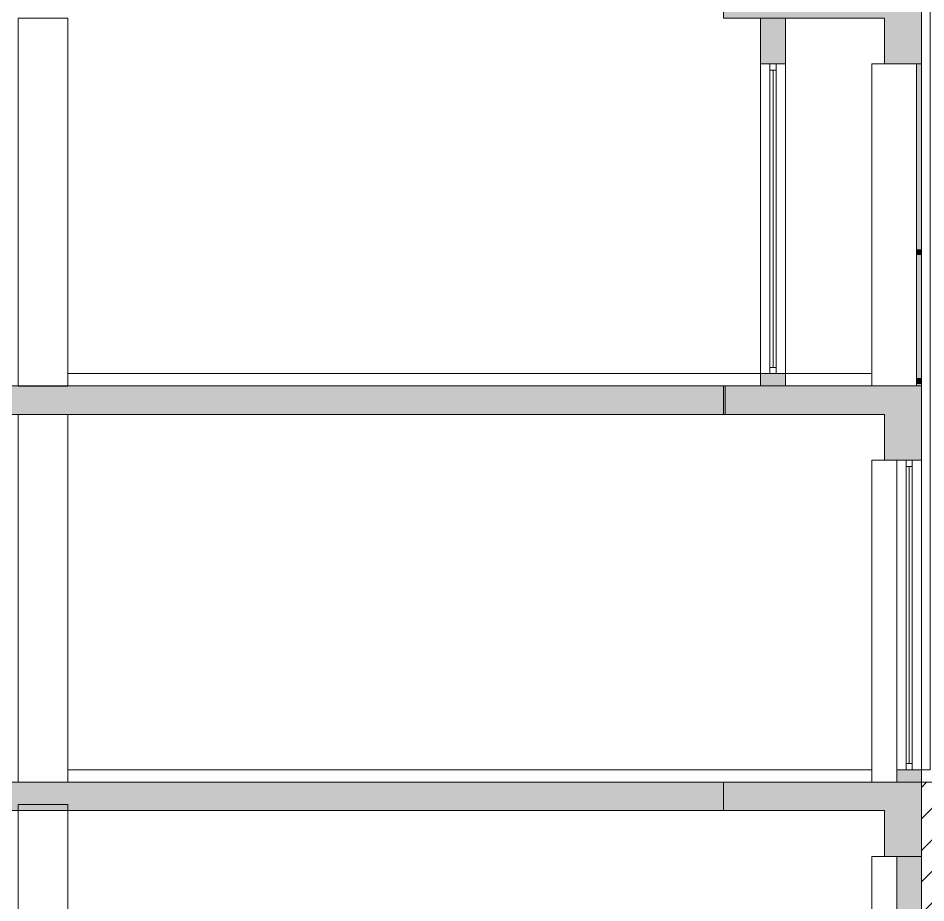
# Model space of a CAD drawing. Header units: millimetres. Extents: x 475616349 to 476941521, y 4620115302 to 4621446928.
# Drawn here: x 476618426 to 476625762, y 4620568796 to 4620575940 of the extents above; entities that cross this region are included whole.
import ezdxf

# ---------------------------------------------------------------- set-up
doc = ezdxf.new("R2010")
doc.units = ezdxf.units.MM
doc.header["$MEASUREMENT"] = 0
for name, color, linetype, lineweight in [('2D Drafting - General_Pen_No__250_Pen_No__7', 7, 'Continuous', 0), ('2D Drafting - General_Pen_No__250_Pen_No__7_Pen_No__154', 154, 'Continuous', 0), ('2D Drafting - General_Pen_No__250_Pen_No__7_Pen_No__250', 7, 'Continuous', 0), ('2D Drafting - General_Pen_No__250_Pen_No__7_Pen_No__7', 7, 'Continuous', 0), ('gegmebi_Pen_No__7_Pen_No__250', 7, 'Continuous', 0), ('gegmebi_Pen_No__7_Pen_No__7', 7, 'Continuous', 0), ('kar-panjara_Pen_No__7_Pen_No__250', 7, 'Continuous', 0), ('New_2D Drafting - General_Pen_No__30_Pen_No__9_Pen_No__9_Pen_No__255', 255, 'Continuous', 0), ('New_2D Drafting - General_Pen_No__30_Pen_No__9_Pen_No__9_Pen_No__7', 7, 'Continuous', 0), ('New_2D Drafting - General_Pen_No__7_Pen_No__250', 7, 'Continuous', 0), ('New_2D Drafting - General_Pen_No__7_Pen_No__7', 7, 'Continuous', 0), ('New_reg_nak_Pen_No__7', 7, 'Continuous', 0)]:
    doc.layers.add(name, color=color, linetype=linetype, lineweight=lineweight)

msp = doc.modelspace()

# ---------------------------------------------------------------- hatches: boundary and pattern name
at = {"layer": '2D Drafting - General_Pen_No__250_Pen_No__7', "linetype": 'Continuous', "lineweight": 0}
for points in [[(476624126.444, 4620576170.439), (476625526.607, 4620576170.439), (476625726.372, 4620576170.439), (476625726.372, 4620575990.432), (476625726.372, 4620575570.439), (476625426.372, 4620575570.439), (476625426.372, 4620575940.346), (476624126.444, 4620575940.346)], [(476608726.42, 4620572789.559), (476608726.42, 4620572970.44), (476624139.616, 4620572970.44), (476624139.616, 4620572740.346), (476618776.761, 4620572740.346), (476618476.344, 4620572740.346), (476609026.344, 4620572740.346), (476609026.344, 4620572370.439), (476608726.594, 4620572370.439), (476608726.654, 4620572789.559)], [(476624126.444, 4620572970.439), (476625526.607, 4620572970.439), (476625726.372, 4620572970.439), (476625726.372, 4620572790.432), (476625726.372, 4620572370.439), (476625426.372, 4620572370.439), (476625426.372, 4620572740.346), (476624126.444, 4620572740.346)], [(476624126.444, 4620569540.346), (476624126.444, 4620569770.439), (476625526.607, 4620569770.439), (476625526.607, 4620569870.469), (476625726.607, 4620569870.469), (476625726.607, 4620569770.439), (476625726.372, 4620569770.439), (476625726.372, 4620569590.432), (476625726.372, 4620569170.439), (476625426.372, 4620569170.439), (476625426.372, 4620569540.346)], [(476608726.372, 4620569540.432), (476608726.411, 4620569540.432), (476608726.411, 4620569770.439), (476609026.344, 4620569770.44), (476624126.444, 4620569770.439), (476624126.444, 4620569540.432), (476609026.344, 4620569540.432), (476609026.344, 4620569170.439), (476608726.311, 4620569170.439)]]:
    msp.add_hatch(color=7, dxfattribs=at).paths.add_polyline_path(points)
at = {"layer": '2D Drafting - General_Pen_No__250_Pen_No__7_Pen_No__154', "linetype": 'Continuous', "lineweight": 0}
msp.add_hatch(color=154, dxfattribs=at).paths.add_polyline_path([(476625726.444, 4620566620.299), (476625526.444, 4620566620.299), (476625526.444, 4620569170.439), (476625726.444, 4620569170.439)])
at = {"layer": '2D Drafting - General_Pen_No__250_Pen_No__7_Pen_No__7', "linetype": 'Continuous', "lineweight": 0}
for points in [[(476624426.423, 4620575940.346), (476624426.423, 4620575570.438), (476624626.423, 4620575570.438), (476624626.423, 4620575940.346)], [(476624426.423, 4620573070.439), (476624426.423, 4620572970.439), (476624626.423, 4620572970.439), (476624626.423, 4620573070.439)]]:
    msp.add_hatch(color=7, dxfattribs=at).paths.add_polyline_path(points)
at = {"layer": 'New_2D Drafting - General_Pen_No__30_Pen_No__9_Pen_No__9_Pen_No__255', "linetype": 'Continuous', "lineweight": 0}
for points in [[(476625686.6, 4620575570.439), (476625686.6, 4620574070.441), (476625726.607, 4620574070.441), (476625726.607, 4620575570.439)], [(476625686.6, 4620574070.441), (476625686.6, 4620574030.441), (476625726.607, 4620574030.441), (476625726.607, 4620574070.441)], [(476625686.6, 4620572970.439), (476625726.607, 4620572970.439), (476625726.607, 4620574030.441), (476625686.6, 4620574030.441)], [(476625686.6, 4620573030.439), (476625686.6, 4620572990.439), (476625726.607, 4620572990.439), (476625726.607, 4620573030.439)]]:
    msp.add_hatch(color=255, dxfattribs=at).paths.add_polyline_path(points)
at = {"layer": 'New_2D Drafting - General_Pen_No__7_Pen_No__7', "linetype": 'Continuous', "lineweight": 0}
h = msp.add_hatch(dxfattribs=at)
h.set_pattern_fill('MASONRY_BLOCK', style=0, pattern_type=2)
h.set_pattern_definition([(45, (476577134.07, 4620325125.74), (-127.27922, 127.27922), [])])
h.paths.add_polyline_path([(476602489.223, 4620566730.532), (476602489.223, 4620567470.439), (476608026.444, 4620567470.439), (476608026.444, 4620566220.299), (476625726.444, 4620566220.299), (476625726.444, 4620569490.432), (476625726.444, 4620569769.521), (476630580.823, 4620569769.521), (476630580.823, 4620569029.715), (476626437.461, 4620569029.715), (476626437.461, 4620565641.382), (476626437.461, 4620565579.86), (476607386.029, 4620565579.86), (476607386.029, 4620566730.532)])

# ---------------------------------------------------------------- linework, layer by layer
at = {"layer": '2D Drafting - General_Pen_No__250_Pen_No__7', "color": 7, "linetype": 'Continuous', "lineweight": 0, "flags": 128}
for points in [[(476624126.444, 4620576170.439), (476625526.607, 4620576170.439), (476625726.372, 4620576170.439), (476625726.372, 4620575990.432), (476625726.372, 4620575570.439), (476625426.372, 4620575570.439), (476625426.372, 4620575940.346), (476624126.444, 4620575940.346)], [(476608726.42, 4620572789.559), (476608726.42, 4620572970.44), (476624139.616, 4620572970.44), (476624139.616, 4620572740.346), (476618776.761, 4620572740.346), (476618476.344, 4620572740.346), (476609026.344, 4620572740.346), (476609026.344, 4620572370.439), (476608726.594, 4620572370.439), (476608726.654, 4620572789.559)], [(476624126.444, 4620572970.439), (476625526.607, 4620572970.439), (476625726.372, 4620572970.439), (476625726.372, 4620572790.432), (476625726.372, 4620572370.439), (476625426.372, 4620572370.439), (476625426.372, 4620572740.346), (476624126.444, 4620572740.346)], [(476624126.444, 4620569540.346), (476624126.444, 4620569770.439), (476625526.607, 4620569770.439), (476625526.607, 4620569870.469), (476625726.607, 4620569870.469), (476625726.607, 4620569770.439), (476625726.372, 4620569770.439), (476625726.372, 4620569590.432), (476625726.372, 4620569170.439), (476625426.372, 4620569170.439), (476625426.372, 4620569540.346)], [(476608726.372, 4620569540.432), (476608726.411, 4620569540.432), (476608726.411, 4620569770.439), (476609026.344, 4620569770.44), (476624126.444, 4620569770.439), (476624126.444, 4620569540.432), (476609026.344, 4620569540.432), (476609026.344, 4620569170.439), (476608726.311, 4620569170.439)]]:
    msp.add_lwpolyline(points, close=True, dxfattribs=at)
at = {"layer": '2D Drafting - General_Pen_No__250_Pen_No__7_Pen_No__250', "color": 7, "linetype": 'Continuous', "lineweight": 0, "flags": 128}
for points in [[(476624426.423, 4620575940.346), (476624426.423, 4620575570.438), (476624626.423, 4620575570.438), (476624626.423, 4620575940.346)], [(476624426.423, 4620573070.439), (476624426.423, 4620572970.439), (476624626.423, 4620572970.439), (476624626.423, 4620573070.439)]]:
    msp.add_lwpolyline(points, close=True, dxfattribs=at)
at = {"layer": '2D Drafting - General_Pen_No__250_Pen_No__7_Pen_No__7', "color": 7, "linetype": 'Continuous', "lineweight": 0, "flags": 128}
msp.add_lwpolyline([(476625726.444, 4620566620.299), (476625526.444, 4620566620.299), (476625526.444, 4620569170.439), (476625726.444, 4620569170.439)], close=True, dxfattribs=at)
at = {"layer": 'gegmebi_Pen_No__7_Pen_No__250', "color": 7, "linetype": 'Continuous', "lineweight": 0, "flags": 128}
for points in [[(476624501.585, 4620575570.438), (476624551.585, 4620575570.438), (476624551.585, 4620573070.439), (476624501.585, 4620573070.439)], [(476624501.585, 4620575520.438), (476624551.585, 4620575520.438), (476624551.585, 4620575570.438), (476624501.585, 4620575570.438)], [(476624501.585, 4620573070.439), (476624551.585, 4620573070.439), (476624551.585, 4620573120.277), (476624501.585, 4620573120.277)], [(476625326.42, 4620572970.439), (476618826.794, 4620572970.439), (476618826.794, 4620573070.439), (476625326.42, 4620573070.439)], [(476625601.607, 4620572370.469), (476625651.607, 4620572370.469), (476625651.607, 4620569870.469), (476625601.607, 4620569870.469)], [(476625601.607, 4620572320.469), (476625651.607, 4620572320.469), (476625651.607, 4620572370.469), (476625601.607, 4620572370.469)], [(476625601.607, 4620569870.469), (476625651.607, 4620569870.469), (476625651.607, 4620569920.307), (476625601.607, 4620569920.307)], [(476625326.444, 4620569770.439), (476618826.794, 4620569770.439), (476618826.794, 4620569870.439), (476625326.444, 4620569870.439)]]:
    msp.add_lwpolyline(points, close=True, dxfattribs=at)
msp.add_lwpolyline([(476620306.444, 4620569770.439), (476620306.444, 4620569770.307)], dxfattribs=at)
at = {"layer": 'gegmebi_Pen_No__7_Pen_No__7', "color": 7, "linetype": 'Continuous', "lineweight": 0}
for p, q in [((476624526.585, 4620575520.438), (476624526.585, 4620573120.277)), ((476625626.607, 4620572320.469), (476625626.607, 4620569920.307))]:
    msp.add_line(p, q, dxfattribs=at)
at = {"layer": 'kar-panjara_Pen_No__7_Pen_No__250', "color": 7, "linetype": 'Continuous', "lineweight": 0, "flags": 128}
for points in [[(476618426.444, 4620575940.346), (476618426.444, 4620572969.56), (476618826.794, 4620572969.56), (476618826.794, 4620575940.346)], [(476624626.585, 4620575570.438), (476624426.585, 4620575570.438), (476624426.585, 4620573070.439), (476624626.585, 4620573070.439)], [(476625326.42, 4620575570.438), (476625326.42, 4620572970.439), (476625726.42, 4620572970.439), (476625726.42, 4620575570.438)], [(476618426.444, 4620572740.346), (476618426.444, 4620569769.56), (476618826.794, 4620569769.56), (476618826.794, 4620572740.346)], [(476625326.444, 4620572370.439), (476625326.444, 4620569770.439), (476625726.444, 4620569770.439), (476625726.444, 4620572370.439)], [(476625726.607, 4620572370.469), (476625526.607, 4620572370.469), (476625526.607, 4620569870.469), (476625726.607, 4620569870.469)], [(476618426.444, 4620569590.432), (476618426.444, 4620566620.299), (476618826.794, 4620566620.299), (476618826.794, 4620569590.432)], [(476625326.444, 4620569170.439), (476625326.444, 4620566620.299), (476625726.444, 4620566620.299), (476625726.444, 4620569170.439)]]:
    msp.add_lwpolyline(points, close=True, dxfattribs=at)
at = {"layer": 'New_2D Drafting - General_Pen_No__30_Pen_No__9_Pen_No__9_Pen_No__7', "color": 7, "linetype": 'Continuous', "lineweight": 0, "flags": 128}
for points in [[(476625686.6, 4620575570.439), (476625686.6, 4620574070.441), (476625726.607, 4620574070.441), (476625726.607, 4620575570.439)], [(476625686.6, 4620574070.441), (476625686.6, 4620574030.441), (476625726.607, 4620574030.441), (476625726.607, 4620574070.441)], [(476625686.6, 4620572970.439), (476625726.607, 4620572970.439), (476625726.607, 4620574030.441), (476625686.6, 4620574030.441)], [(476625686.6, 4620573030.439), (476625686.6, 4620572990.439), (476625726.607, 4620572990.439), (476625726.607, 4620573030.439)]]:
    msp.add_lwpolyline(points, close=True, dxfattribs=at)
at = {"layer": 'New_2D Drafting - General_Pen_No__7_Pen_No__250', "color": 7, "linetype": 'Continuous', "lineweight": 0, "flags": 128}
msp.add_lwpolyline([(476602489.223, 4620566730.532), (476602489.223, 4620567470.439), (476608026.444, 4620567470.439), (476608026.444, 4620566220.299), (476625726.444, 4620566220.299), (476625726.444, 4620569490.432), (476625726.444, 4620569769.521), (476630580.823, 4620569769.521), (476630580.823, 4620569029.715), (476626437.461, 4620569029.715), (476626437.461, 4620565641.382), (476626437.461, 4620565579.86), (476607386.029, 4620565579.86), (476607386.029, 4620566730.532)], close=True, dxfattribs=at)
at = {"layer": 'New_reg_nak_Pen_No__7', "color": 7, "linetype": 'Continuous', "lineweight": 0, "flags": 128}
msp.add_lwpolyline([(476625726.255, 4620583070.007), (476625796.607, 4620583070.005), (476625796.282, 4620569871.17), (476625726.355, 4620569871.172)], dxfattribs=at)

doc.saveas('drawing.dxf')
